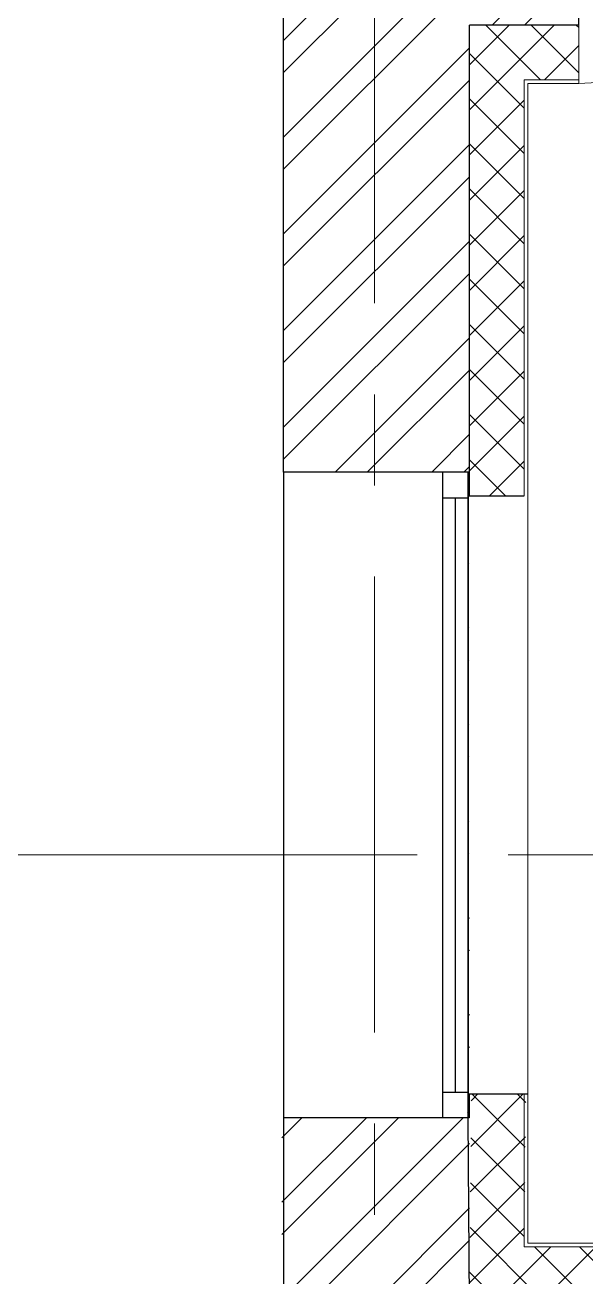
# Model space of a CAD drawing. Header units: millimetres. Extents: x -13407 to 95998, y -2719 to 109387.
# Drawn here: x 13611 to 15150, y 47129 to 50562 of the extents above; entities that cross this region are included whole.
import ezdxf

# ---------------------------------------------------------------- set-up
doc = ezdxf.new("R2010")
doc.units = ezdxf.units.MM
doc.linetypes.add('CENTER', pattern=[2, 1.25, -0.25, 0.25, -0.25])
for name, color, linetype, lineweight in [('АР_Навесной фасад', 5, 'Continuous', 5), ('АР_Оси', 193, 'Continuous', 9), ('АР_Сущ Несущая стена', 202, 'Continuous', 30), ('АР_Утеплитель', 250, 'Continuous', 9), ('АР_Штриховка кирпич', 250, 'Continuous', 9)]:
    doc.layers.add(name, color=color, linetype=linetype, lineweight=lineweight)
doc.layers.add('АР_новое окно', color=160, linetype='Continuous')

# ---------------------------------------------------------------- blocks, each defined once
blk = doc.blocks.new('*U151')
at = {"layer": 'АР_новое окно', "color": 253, "lineweight": 20}
for p, q in [((0, 1770), (-70, 1770)), ((0, 0), (-70, 0))]:
    blk.add_line(p, q, dxfattribs=at)
at = {"layer": 'АР_новое окно', "color": 253}
for p, q in [((-70, 1770), (-70, 0)), ((-70, 0), (-70, 1770)), ((0, 1770), (0, 0)), ((0, 1700), (-70, 1700)), ((-35, 1700), (-35, 70)), ((0, 70), (-70, 70))]:
    blk.add_line(p, q, dxfattribs=at)

msp = doc.modelspace()

# ---------------------------------------------------------------- hatches: boundary and pattern name
at = {"layer": 'АР_Утеплитель', "ltscale": 100}
h = msp.add_hatch(dxfattribs=at)
h.set_pattern_fill('ANSI37', color=253, scale=700)
h.set_pattern_definition([(45, (-945096.63, 49045.73), (-61.871843, 61.871843), []), (135, (-945096.63, 49045.73), (-61.871843, -61.871843), [])])
h.paths.add_polyline_path([(14984.6, 47631), (14834.6, 47631), (14829.8, 47062.2), (17959.8, 47062.2), (17959.8, 44132.2), (21080, 44132.2), (21080, 36112.2), (17279.8, 36112.2), (17279.8, 35982.2), (11889.8, 35982.2), (11889.8, 27372.2), (16865, 27372.2), (16865, 31337.2), (51665, 31337.2), (51665, 27372.2), (62165, 27372.2), (62165, 9502.2), (68515, 9502.2), (68515, -207.8), (55415, -207.8), (55415, 6142.2), (47535, 6142.2), (47535, 11332.2), (38999.7, 11332.2), (38999.7, 10932.2), (39149.7, 10932.2), (39149.7, 11182.2), (47385, 11182.2), (47385, 5992.2), (55265, 5992.2), (55265, -357.8), (68665, -357.8), (68665, 9652.2), (62315, 9652.2), (62315, 27522.2), (51815, 27522.2), (51815, 31487.2), (16715, 31487.2), (16715, 27522.2), (12039.8, 27522.2), (12039.8, 35832.2), (17429.8, 35832.2), (17429.8, 35962.2), (21230, 35962.2), (21230, 44282.2), (18109.8, 44282.2), (18109.8, 47212.2), (14979.8, 47212.2)])
h.paths.add_polyline_path([(14829.8, 49271), (14979.8, 49271), (14979.8, 50412.5), (15129.8, 50412.5), (15129.8, 50562.5), (14829.8, 50562.5)])
at = {"layer": 'АР_Штриховка кирпич', "ltscale": 100}
h = msp.add_hatch(dxfattribs=at)
h.set_pattern_fill('ANSI32', color=253, scale=500)
h.set_pattern_definition([(45, (76865.7, -55313.48), (-132.58252, 132.58252), []), (45, (76954.09, -55313.48), (-132.58252, 132.58252), [])])
h.paths.add_polyline_path([(17959.8, 47062.2), (17449.8, 46552.2), (17449.8, 44402.2), (16830, 44402.2), (16830, 43622.2), (17060, 43622.2), (17060, 43502.2), (17569.9, 43502.2), (17569.9, 43622.2), (20569.9, 43622.2), (20570, 43622.2), (21080, 43622.2), (21080, 44132.4), (17959.8, 44132.2)])
h.paths.add_polyline_path([(14829.4, 48287.2), (14829.4, 47931), (14824.7, 47566), (14315.2, 47566), (14319.8, 43622), (15730, 43622.2), (15729.9, 44402.2), (15099.8, 44402.1), (15099.8, 46552.2), (17449.8, 46552.2), (17959.8, 47062.2), (14830.2, 47062.2), (14829.8, 50562.5), (15129.8, 50562.5), (15129.8, 51055.9), (14319.8, 51055.9), (14320, 49336), (14829.6, 49336), (14829.4, 49571), (14829.8, 49571), (14829.8, 48287.2)])

# ---------------------------------------------------------------- linework, layer by layer
at = {"layer": 'АР_Навесной фасад', "color": 253, "ltscale": 100}
for p, q in [((14979.8, 49271), (14979.8, 50412.5)), ((14989.8, 47222.2), (14989.8, 50402.5)), ((14989.8, 47532.8), (14989.8, 49049.1)), ((14979.8, 47212.2), (14979.8, 47631)), ((18109.8, 47212.2), (14979.8, 47212.2)), ((18119.8, 47222.2), (14989.8, 47222.2))]:
    msp.add_line(p, q, dxfattribs=at)
for points in [[(15129.8, 50562.5), (15129.8, 50402.5)], [(15129.8, 50412.5), (14979.8, 50412.5)], [(15129.8, 50402.5), (14989.8, 50402.5)]]:
    msp.add_lwpolyline(points, dxfattribs=at)
at = {"layer": 'АР_новое окно', "color": 253}
msp.add_line((14319.8, 49336), (14319.8, 47566), dxfattribs=at)
at = {"layer": 'АР_Оси', "color": 253, "linetype": 'CENTER', "ltscale": 1000}
for p, q in [((14569.9, 79049.7), (14569.9, 23317.3)), ((-12563.8, 48287.2), (70614.6, 48287.2))]:
    msp.add_line(p, q, dxfattribs=at)
at = {"layer": 'АР_Сущ Несущая стена', "color": 253, "ltscale": 100}
for p, q in [((14319.8, 49336), (14319.8, 51055.9)), ((15129.8, 50562.5), (15129.8, 51055.9)), ((14829.8, 49271), (14829.8, 50562.5)), ((14829.8, 49336), (14319.8, 49336)), ((14829.4, 49336), (14829.4, 49271)), ((14829.4, 49271), (14979.8, 49271)), ((14829.4, 47631), (14989.8, 47631)), ((14829.4, 47631), (14829.4, 47566)), ((14829.4, 47566), (14319.8, 47566)), ((14829.4, 47566), (14319.8, 47566)), ((14319.8, 47566), (14319.8, 43622.2)), ((14829.8, 47062.2), (14826.2, 47566))]:
    msp.add_line(p, q, dxfattribs=at)
msp.add_lwpolyline([(15129.8, 50562.5), (14829.8, 50562.5)], dxfattribs=at)
at = {"layer": 'АР_Сущ Несущая стена', "color": 253, "lineweight": 18, "ltscale": 100}
msp.add_arc((14687.5, 60171.1), 9778.7, 272.59255, 356.63539, dxfattribs=at)

# ---------------------------------------------------------------- block references
at = {"layer": 'АР_новое окно', "color": 253, "xscale": -1}
msp.add_blockref('*U151', (14756.2, 47566), dxfattribs=at)

doc.saveas('drawing.dxf')
